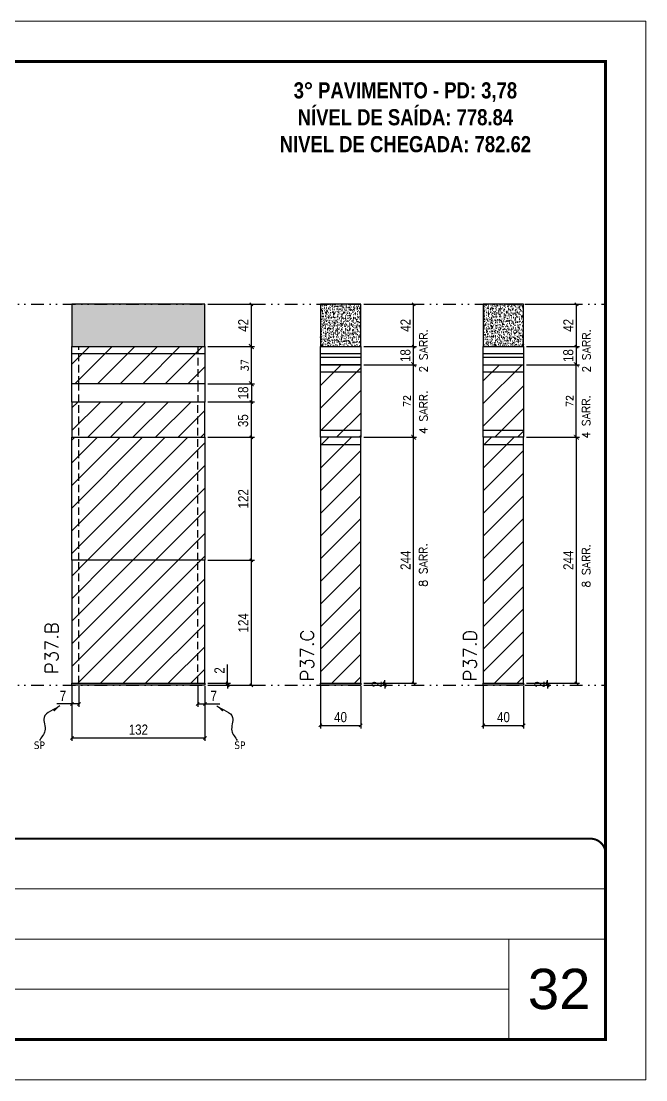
# Model space of a CAD drawing. Extents: x 2949 to 9203, y -16089 to 12527.
# Drawn here: x 8582 to 9203, y 3437 to 4487 of the extents above; entities that cross this region are included whole.
import ezdxf

# ---------------------------------------------------------------- set-up
doc = ezdxf.new("R2010")
doc.units = 0
for name, pattern in [('CONTINUO', [0]), ('DASHED', [0.75, 0.5, -0.25]), ('DIVIDE2', [0.625, 0.25, -0.125, 0, -0.125, 0, -0.125]), ('HIDDEN', [0.375, 0.25, -0.125])]:
    doc.linetypes.add(name, pattern=pattern)
for name, color, linetype, lineweight in [('CARIMBO', 255, 'Continuous', 9), ('Folhas', 255, 'Continuous', 9), ('Hachura', 251, 'Continuous', 9), ('SARRAFO DE PRESSAO', 251, 'DASHED', 9), ('Texto Seção', 7, 'Continuous', 15)]:
    doc.layers.add(name, color=color, linetype=linetype, lineweight=lineweight)
for name, color, linetype in [('COTA', 241, 'Continuous'), ('FUNDOS', 1, 'Continuous'), ('NOMENCLATURA', 7, 'Continuous'), ('Nível', 160, 'Continuous'), ('Painéis', 200, 'Continuous'), ('SARR_2.2x7', 40, 'Continuous'), ('Sarrafo de Pressão', 42, 'HIDDEN'), ('texto', 7, 'Continuous')]:
    doc.layers.add(name, color=color, linetype=linetype)
doc.styles.add('ARIAL', font='arial.ttf')
doc.styles.add('COTA TECNICA', font='techl___.ttf', dxfattribs={"height": 10})
doc.styles.add('COTA TECNICA-50', font='techl___.ttf', dxfattribs={"height": 10})
doc.styles.add('REGUA-120', font='ROMANS.shx', dxfattribs={"height": 15})
doc.styles.add('ROMANC', font='techb___.ttf', dxfattribs={"height": 2.5})
doc.styles.add('ROMANS', font='romans.shx')
doc.styles.get("Standard").update_dxf_attribs({"font": 'arial.ttf'})
doc.dimstyles.new('COTA PAINEL-50', dxfattribs={"dimtxt": 10, "dimasz": 3, "dimexe": 3, "dimexo": 3, "dimgap": 3, "dimtad": 1, "dimdec": 1, "dimzin": 12, "dimdsep": 46, "dimtxsty": 'COTA TECNICA-50', "dimblk1": 'OBLIQUE', "dimblk2": 'OBLIQUE', "dimsah": 1, "dimcen": 0.9, "dimclrd": 4, "dimclre": 4, "dimclrt": 240, "dimadec": 1, "dimazin": 3, "dimtfac": 1, "dimtdec": 1, "dimtmove": 0, "dimatfit": 3, "dimfxl": 1, "dimtolj": 1, "dimtzin": 12, "dimarcsym": 0})
doc.dimstyles.new('Cota Paínel', dxfattribs={"dimtxt": 7, "dimasz": 5, "dimexe": 3, "dimexo": 3, "dimgap": 3, "dimtad": 1, "dimdec": 1, "dimzin": 12, "dimdsep": 46, "dimtxsty": 'ROMANS', "dimblk": 'ARCHTICK', "dimcen": 0, "dimclrd": 4, "dimclre": 4, "dimclrt": 1, "dimadec": 1, "dimazin": 3, "dimtfac": 1, "dimtdec": 1, "dimtmove": 0, "dimatfit": 3, "dimldrblk": 'OBLIQUE', "dimfxl": 1, "dimtolj": 1, "dimtzin": 12, "dimarcsym": 0})
doc.dimstyles.new('PAINEL', dxfattribs={"dimtxt": 10, "dimasz": 3, "dimexe": 3, "dimexo": 3, "dimgap": 3, "dimtad": 1, "dimdec": 1, "dimzin": 12, "dimdsep": 46, "dimtxsty": 'COTA TECNICA', "dimblk1": 'OBLIQUE', "dimblk2": 'OBLIQUE', "dimsah": 1, "dimcen": 0.9, "dimclrd": 4, "dimclre": 4, "dimclrt": 240, "dimadec": 1, "dimazin": 3, "dimtfac": 1, "dimtdec": 1, "dimtmove": 0, "dimatfit": 3, "dimfxl": 1, "dimtolj": 1, "dimtzin": 12, "dimarcsym": 0})
doc.dimstyles.get("Standard").update_dxf_attribs({"dimtxt": 0.18, "dimasz": 0.18, "dimexe": 0.18, "dimexo": 0.0625, "dimgap": 0.09, "dimtad": 0, "dimtih": 1, "dimtoh": 1, "dimdec": 4, "dimzin": 0, "dimdsep": 46, "dimtxsty": 'Standard', "dimcen": 0.09, "dimadec": 0, "dimazin": 0, "dimtfac": 1, "dimtdec": 4, "dimtofl": 0, "dimtmove": 0, "dimatfit": 3, "dimfxl": 1, "dimtolj": 1, "dimtzin": 0, "dimarcsym": 0})
pattern_1 = [(45, (-122901.967, -28456.346), (-11.2253202, 11.2253202), [])]
pattern_2 = [(45, (4768.5, 4594.3), (-11.22532, 11.22532), [])]

# ---------------------------------------------------------------- blocks, each defined once
blk = doc.blocks.new('9999999999')
at = {"color": 30, "linetype": 'CONTINUO'}
for p, q in [((98564.6, 34379.6), (99584, 34379.6)), ((98564.6, 34329.8), (99488, 34329.8)), ((99584, 34329.8), (99488, 34329.8)), ((99488, 34329.8), (99488, 34230.2)), ((98564.6, 34280), (99488, 34280))]:
    blk.add_line(p, q, dxfattribs=at)
at = {"color": 30, "linetype": 'CONTINUO', "const_width": 2}
blk.add_lwpolyline([(99584, 34230.2), (99584, 34414.4, 0.414214), (99569, 34429.4), (98229, 34429.4, 0.414214), (98214, 34414.4), (98214, 34245.2, 0.414214), (98229, 34230.2), (99584, 34230.2)], format="xyb", dxfattribs=at)
at = {"layer": 'Folhas'}
blk.add_lwpolyline([(98139, 34190.2), (99624, 34190.2), (99624, 35240.2), (98139, 35240.2)], close=True, dxfattribs=at)
at = {"layer": 'Folhas', "color": 30, "const_width": 3}
blk.add_lwpolyline([(98214, 34230.2), (99584, 34230.2), (99584, 35200.2), (98214, 35200.2)], close=True, dxfattribs=at)
blk = doc.blocks.new('_Oblique')
at = {"color": 0, "linetype": 'ByBlock', "lineweight": -2}
blk.add_line((-0.5, -0.5), (0.5, 0.5), dxfattribs=at)
blk = doc.blocks.new('*D1054')
at = {"layer": 'COTA', "color": 4, "lineweight": -2, "transparency": 16777216}
for p, q in [((8922.5, 4074), (8975, 4074)), ((8972, 3830), (8972, 4074)), ((8922.5, 3830), (8975, 3830))]:
    blk.add_line(p, q, dxfattribs=at)
at = {"layer": 'Defpoints', "color": 0, "transparency": 16777216}
for p in [(8919.5, 4074), (8972, 4074), (8919.5, 3830)]:
    blk.add_point(p, dxfattribs=at)
at = {"layer": 'COTA', "color": 4, "lineweight": -2, "transparency": 16777216, "xscale": 3, "yscale": 3, "zscale": 3}
for p, rotation in [((8972, 4074), 90), ((8972, 3830), 270)]:
    blk.add_blockref('_Oblique', p, dxfattribs=dict(at, rotation=rotation))
at = {"layer": 'COTA', "color": 240, "transparency": 16777216, "insert": (8964, 3952), "char_height": 10, "attachment_point": 5, "rotation": 90, "style": 'COTA TECNICA'}
blk.add_mtext('\\A1;244', dxfattribs=at)
blk = doc.blocks.new('*D1055')
at = {"layer": 'COTA', "color": 4, "lineweight": -2, "transparency": 16777216}
for p, q in [((8922.5, 4206), (8975, 4206)), ((8972, 4164), (8972, 4206)), ((8922.5, 4164), (8975, 4164))]:
    blk.add_line(p, q, dxfattribs=at)
at = {"layer": 'Defpoints', "color": 0, "transparency": 16777216}
for p in [(8919.5, 4206), (8972, 4206), (8919.5, 4164)]:
    blk.add_point(p, dxfattribs=at)
at = {"layer": 'COTA', "color": 4, "lineweight": -2, "transparency": 16777216, "xscale": 3, "yscale": 3, "zscale": 3}
for p, rotation in [((8972, 4206), 90), ((8972, 4164), 270)]:
    blk.add_blockref('_Oblique', p, dxfattribs=dict(at, rotation=rotation))
at = {"layer": 'COTA', "color": 240, "transparency": 16777216, "insert": (8964, 4185), "char_height": 10, "attachment_point": 5, "rotation": 90, "style": 'COTA TECNICA'}
blk.add_mtext('\\A1;42', dxfattribs=at)
blk = doc.blocks.new('*D1056')
at = {"layer": 'COTA', "color": 4, "lineweight": -2, "transparency": 16777216}
for p, q in [((8879.5, 3827), (8879.5, 3785.3)), ((8919.5, 3827), (8919.5, 3785.3)), ((8879.5, 3788.3), (8919.5, 3788.3))]:
    blk.add_line(p, q, dxfattribs=at)
at = {"layer": 'Defpoints', "color": 0, "transparency": 16777216}
for p in [(8879.5, 3830), (8919.5, 3830), (8919.5, 3788.3)]:
    blk.add_point(p, dxfattribs=at)
at = {"layer": 'COTA', "color": 4, "lineweight": -2, "transparency": 16777216, "xscale": 3, "yscale": 3, "zscale": 3, "rotation": 180}
blk.add_blockref('_Oblique', (8879.5, 3788.3), dxfattribs=at)
at = {"layer": 'COTA', "color": 4, "lineweight": -2, "transparency": 16777216, "xscale": 3, "yscale": 3, "zscale": 3}
blk.add_blockref('_Oblique', (8919.5, 3788.3), dxfattribs=at)
at = {"layer": 'COTA', "color": 240, "transparency": 16777216, "insert": (8899.5, 3796.4), "char_height": 10, "attachment_point": 5, "style": 'COTA TECNICA'}
blk.add_mtext('\\A1;40', dxfattribs=at)
blk = doc.blocks.new('*D1057')
at = {"layer": 'COTA', "color": 4, "lineweight": -2, "transparency": 16777216}
for p, q in [((8943.4, 3830), (8943.4, 3833)), ((8922.5, 3830), (8946.4, 3830)), ((8922.5, 3828), (8946.4, 3828)), ((8943.4, 3828), (8943.4, 3830)), ((8943.4, 3828), (8943.4, 3825))]:
    blk.add_line(p, q, dxfattribs=at)
at = {"layer": 'Defpoints', "color": 0, "transparency": 16777216}
for p in [(8919.5, 3830), (8919.5, 3828), (8943.4, 3830)]:
    blk.add_point(p, dxfattribs=at)
at = {"layer": 'COTA', "color": 4, "lineweight": -2, "transparency": 16777216, "xscale": 3, "yscale": 3, "zscale": 3}
for p, rotation in [((8943.4, 3830), 270), ((8943.4, 3828), 90)]:
    blk.add_blockref('_Oblique', p, dxfattribs=dict(at, rotation=rotation))
at = {"layer": 'COTA', "color": 240, "transparency": 16777216, "insert": (8935.4, 3829), "char_height": 10, "attachment_point": 5, "rotation": 90, "style": 'COTA TECNICA-50'}
blk.add_mtext('\\A1;2', dxfattribs=at)
blk = doc.blocks.new('*D1036')
at = {"layer": 'COTA', "color": 4, "lineweight": -2, "transparency": 16777216}
for p, q in [((8632.8, 3827), (8632.8, 3772.8)), ((8764.8, 3827), (8764.8, 3772.8)), ((8632.8, 3775.8), (8764.8, 3775.8))]:
    blk.add_line(p, q, dxfattribs=at)
at = {"layer": 'Defpoints', "color": 0, "transparency": 16777216}
for p in [(8632.8, 3830), (8764.8, 3830), (8764.8, 3775.8)]:
    blk.add_point(p, dxfattribs=at)
at = {"layer": 'COTA', "color": 4, "lineweight": -2, "transparency": 16777216, "xscale": 3, "yscale": 3, "zscale": 3, "rotation": 180}
blk.add_blockref('_Oblique', (8632.8, 3775.8), dxfattribs=at)
at = {"layer": 'COTA', "color": 4, "lineweight": -2, "transparency": 16777216, "xscale": 3, "yscale": 3, "zscale": 3}
blk.add_blockref('_Oblique', (8764.8, 3775.8), dxfattribs=at)
at = {"layer": 'COTA', "color": 240, "transparency": 16777216, "insert": (8698.8, 3784), "char_height": 10, "attachment_point": 5, "style": 'COTA TECNICA'}
blk.add_mtext('\\A1;132', dxfattribs=at)
blk = doc.blocks.new('*D1037')
at = {"layer": 'COTA', "color": 4, "lineweight": -2, "transparency": 16777216}
for p, q in [((8767.8, 3952), (8814, 3952)), ((8811, 3828), (8811, 3952)), ((8767.8, 3828), (8814, 3828))]:
    blk.add_line(p, q, dxfattribs=at)
at = {"layer": 'Defpoints', "color": 0, "transparency": 16777216}
for p in [(8764.8, 3952), (8811, 3952), (8764.8, 3828)]:
    blk.add_point(p, dxfattribs=at)
at = {"layer": 'COTA', "color": 4, "lineweight": -2, "transparency": 16777216, "xscale": 3, "yscale": 3, "zscale": 3}
for p, rotation in [((8811, 3952), 90), ((8811, 3828), 270)]:
    blk.add_blockref('_Oblique', p, dxfattribs=dict(at, rotation=rotation))
at = {"layer": 'COTA', "color": 240, "transparency": 16777216, "insert": (8802.9, 3890), "char_height": 10, "attachment_point": 5, "rotation": 90, "style": 'COTA TECNICA-50'}
blk.add_mtext('\\A1;124', dxfattribs=at)
blk = doc.blocks.new('*D1038')
at = {"layer": 'COTA', "color": 4, "lineweight": -2, "transparency": 16777216}
for p, q in [((8787.3, 3830), (8787.3, 3848.8)), ((8767.8, 3830), (8790.3, 3830)), ((8767.8, 3828), (8790.3, 3828)), ((8787.3, 3828), (8787.3, 3830)), ((8787.3, 3828), (8787.3, 3825))]:
    blk.add_line(p, q, dxfattribs=at)
at = {"layer": 'Defpoints', "color": 0, "transparency": 16777216}
for p in [(8764.8, 3830), (8764.8, 3828), (8787.3, 3828)]:
    blk.add_point(p, dxfattribs=at)
at = {"layer": 'COTA', "color": 4, "lineweight": -2, "transparency": 16777216, "xscale": 3, "yscale": 3, "zscale": 3}
for p, rotation in [((8787.3, 3830), 270), ((8787.3, 3828), 90)]:
    blk.add_blockref('_Oblique', p, dxfattribs=dict(at, rotation=rotation))
at = {"layer": 'COTA', "color": 240, "transparency": 16777216, "insert": (8779.3, 3842.7), "char_height": 10, "attachment_point": 5, "rotation": 90, "style": 'COTA TECNICA-50'}
blk.add_mtext('\\A1;2', dxfattribs=at)
blk = doc.blocks.new('*D1039')
at = {"layer": 'COTA', "color": 4, "linetype": 'ByBlock', "lineweight": -2, "transparency": 16777216}
for p, q in [((8767.8, 4074), (8814, 4074)), ((8811, 3952), (8811, 4074)), ((8767.8, 3952), (8814, 3952))]:
    blk.add_line(p, q, dxfattribs=at)
at = {"layer": 'Defpoints', "color": 0, "linetype": 'ByBlock', "transparency": 16777216}
for p in [(8764.8, 4074), (8811, 4074), (8764.8, 3952)]:
    blk.add_point(p, dxfattribs=at)
at = {"layer": 'COTA', "color": 4, "linetype": 'ByBlock', "lineweight": -2, "transparency": 16777216, "xscale": 3, "yscale": 3, "zscale": 3}
for p, rotation in [((8811, 4074), 90), ((8811, 3952), 270)]:
    blk.add_blockref('_Oblique', p, dxfattribs=dict(at, rotation=rotation))
at = {"layer": 'COTA', "color": 240, "linetype": 'ByBlock', "transparency": 16777216, "insert": (8802.9, 4013), "char_height": 10, "attachment_point": 5, "rotation": 90, "style": 'COTA TECNICA'}
blk.add_mtext('\\A1;122', dxfattribs=at)
blk = doc.blocks.new('*D1040')
at = {"layer": 'COTA', "color": 4, "lineweight": -2, "transparency": 16777216}
for p, q in [((8632.8, 3825), (8632.8, 3806.5)), ((8639.8, 3827), (8639.8, 3806.5)), ((8632.8, 3809.5), (8618, 3809.5)), ((8639.8, 3809.5), (8632.8, 3809.5))]:
    blk.add_line(p, q, dxfattribs=at)
at = {"layer": 'Defpoints', "color": 0, "transparency": 16777216}
for p in [(8632.8, 3828), (8639.8, 3830), (8632.8, 3809.5)]:
    blk.add_point(p, dxfattribs=at)
at = {"layer": 'COTA', "color": 4, "lineweight": -2, "transparency": 16777216, "xscale": 3, "yscale": 3, "zscale": 3, "rotation": 180}
blk.add_blockref('_Oblique', (8632.8, 3809.5), dxfattribs=at)
at = {"layer": 'COTA', "color": 4, "lineweight": -2, "transparency": 16777216, "xscale": 3, "yscale": 3, "zscale": 3}
blk.add_blockref('_Oblique', (8639.8, 3809.5), dxfattribs=at)
at = {"layer": 'COTA', "color": 240, "transparency": 16777216, "insert": (8623.9, 3817.6), "char_height": 10, "attachment_point": 5, "style": 'COTA TECNICA-50'}
blk.add_mtext('\\A1;7', dxfattribs=at)
blk = doc.blocks.new('*D1041')
at = {"layer": 'COTA', "color": 4, "lineweight": -2, "transparency": 16777216}
for p, q in [((8757.8, 3827), (8757.8, 3806.5)), ((8764.8, 3825), (8764.8, 3806.5)), ((8757.8, 3809.5), (8764.8, 3809.5)), ((8764.8, 3809.5), (8779.5, 3809.5))]:
    blk.add_line(p, q, dxfattribs=at)
at = {"layer": 'Defpoints', "color": 0, "transparency": 16777216}
for p in [(8757.8, 3830), (8764.8, 3828), (8764.8, 3809.5)]:
    blk.add_point(p, dxfattribs=at)
at = {"layer": 'COTA', "color": 4, "lineweight": -2, "transparency": 16777216, "xscale": 3, "yscale": 3, "zscale": 3, "rotation": 180}
blk.add_blockref('_Oblique', (8757.8, 3809.5), dxfattribs=at)
at = {"layer": 'COTA', "color": 4, "lineweight": -2, "transparency": 16777216, "xscale": 3, "yscale": 3, "zscale": 3}
blk.add_blockref('_Oblique', (8764.8, 3809.5), dxfattribs=at)
at = {"layer": 'COTA', "color": 240, "transparency": 16777216, "insert": (8773.6, 3817.6), "char_height": 10, "attachment_point": 5, "style": 'COTA TECNICA-50'}
blk.add_mtext('\\A1;7', dxfattribs=at)
blk = doc.blocks.new('*D1066')
at = {"layer": 'Defpoints', "color": 0, "linetype": 'ByBlock', "transparency": 16777216}
for p in [(8764.8, 4109), (8811, 4109), (8764.8, 4074)]:
    blk.add_point(p, dxfattribs=at)
at = {"layer": 'FUNDOS', "color": 4, "linetype": 'ByBlock', "lineweight": -2, "transparency": 16777216}
for p, q in [((8767.8, 4109), (8814, 4109)), ((8811, 4074), (8811, 4109)), ((8767.8, 4074), (8814, 4074))]:
    blk.add_line(p, q, dxfattribs=at)
at = {"layer": 'FUNDOS', "color": 4, "linetype": 'ByBlock', "lineweight": -2, "transparency": 16777216, "xscale": 3, "yscale": 3, "zscale": 3}
for p, rotation in [((8811, 4109), 90), ((8811, 4074), 270)]:
    blk.add_blockref('_Oblique', p, dxfattribs=dict(at, rotation=rotation))
at = {"layer": 'FUNDOS', "color": 240, "linetype": 'ByBlock', "transparency": 16777216, "insert": (8802.8, 4090.5), "char_height": 10, "attachment_point": 5, "rotation": 90, "style": 'COTA TECNICA'}
blk.add_mtext('\\A1;35', dxfattribs=at)
blk = doc.blocks.new('*D1043')
at = {"layer": 'COTA', "color": 4, "lineweight": -2, "transparency": 16777216}
for p, q in [((9084.2, 4074), (9136.7, 4074)), ((9133.7, 3830), (9133.7, 4074)), ((9084.2, 3830), (9136.7, 3830))]:
    blk.add_line(p, q, dxfattribs=at)
at = {"layer": 'Defpoints', "color": 0, "transparency": 16777216}
for p in [(9081.2, 4074), (9133.7, 4074), (9081.2, 3830)]:
    blk.add_point(p, dxfattribs=at)
at = {"layer": 'COTA', "color": 4, "lineweight": -2, "transparency": 16777216, "xscale": 3, "yscale": 3, "zscale": 3}
for p, rotation in [((9133.7, 4074), 90), ((9133.7, 3830), 270)]:
    blk.add_blockref('_Oblique', p, dxfattribs=dict(at, rotation=rotation))
at = {"layer": 'COTA', "color": 240, "transparency": 16777216, "insert": (9125.6, 3952), "char_height": 10, "attachment_point": 5, "rotation": 90, "style": 'COTA TECNICA'}
blk.add_mtext('\\A1;244', dxfattribs=at)
blk = doc.blocks.new('*D1044')
at = {"layer": 'COTA', "color": 4, "lineweight": -2, "transparency": 16777216}
for p, q in [((9084.2, 4206), (9136.7, 4206)), ((9133.7, 4164), (9133.7, 4206)), ((9084.2, 4164), (9136.7, 4164))]:
    blk.add_line(p, q, dxfattribs=at)
at = {"layer": 'Defpoints', "color": 0, "transparency": 16777216}
for p in [(9081.2, 4206), (9133.7, 4206), (9081.2, 4164)]:
    blk.add_point(p, dxfattribs=at)
at = {"layer": 'COTA', "color": 4, "lineweight": -2, "transparency": 16777216, "xscale": 3, "yscale": 3, "zscale": 3}
for p, rotation in [((9133.7, 4206), 90), ((9133.7, 4164), 270)]:
    blk.add_blockref('_Oblique', p, dxfattribs=dict(at, rotation=rotation))
at = {"layer": 'COTA', "color": 240, "transparency": 16777216, "insert": (9125.6, 4185), "char_height": 10, "attachment_point": 5, "rotation": 90, "style": 'COTA TECNICA'}
blk.add_mtext('\\A1;42', dxfattribs=at)
blk = doc.blocks.new('*D1045')
at = {"layer": 'COTA', "color": 4, "lineweight": -2, "transparency": 16777216}
for p, q in [((9041.2, 3827), (9041.2, 3785.3)), ((9081.2, 3827), (9081.2, 3785.3)), ((9041.2, 3788.3), (9081.2, 3788.3))]:
    blk.add_line(p, q, dxfattribs=at)
at = {"layer": 'Defpoints', "color": 0, "transparency": 16777216}
for p in [(9041.2, 3830), (9081.2, 3830), (9081.2, 3788.3)]:
    blk.add_point(p, dxfattribs=at)
at = {"layer": 'COTA', "color": 4, "lineweight": -2, "transparency": 16777216, "xscale": 3, "yscale": 3, "zscale": 3, "rotation": 180}
blk.add_blockref('_Oblique', (9041.2, 3788.3), dxfattribs=at)
at = {"layer": 'COTA', "color": 4, "lineweight": -2, "transparency": 16777216, "xscale": 3, "yscale": 3, "zscale": 3}
blk.add_blockref('_Oblique', (9081.2, 3788.3), dxfattribs=at)
at = {"layer": 'COTA', "color": 240, "transparency": 16777216, "insert": (9061.2, 3796.4), "char_height": 10, "attachment_point": 5, "style": 'COTA TECNICA'}
blk.add_mtext('\\A1;40', dxfattribs=at)
blk = doc.blocks.new('*D1046')
at = {"layer": 'COTA', "color": 4, "lineweight": -2, "transparency": 16777216}
for p, q in [((9105, 3830), (9105, 3833)), ((9084.2, 3830), (9108, 3830)), ((9084.2, 3828), (9108, 3828)), ((9105, 3828), (9105, 3830)), ((9105, 3828), (9105, 3825))]:
    blk.add_line(p, q, dxfattribs=at)
at = {"layer": 'Defpoints', "color": 0, "transparency": 16777216}
for p in [(9081.2, 3830), (9081.2, 3828), (9105, 3830)]:
    blk.add_point(p, dxfattribs=at)
at = {"layer": 'COTA', "color": 4, "lineweight": -2, "transparency": 16777216, "xscale": 3, "yscale": 3, "zscale": 3}
for p, rotation in [((9105, 3830), 270), ((9105, 3828), 90)]:
    blk.add_blockref('_Oblique', p, dxfattribs=dict(at, rotation=rotation))
at = {"layer": 'COTA', "color": 240, "transparency": 16777216, "insert": (9097, 3829), "char_height": 10, "attachment_point": 5, "rotation": 90, "style": 'COTA TECNICA-50'}
blk.add_mtext('\\A1;2', dxfattribs=at)
blk = doc.blocks.new('_ArchTick')
at = {"color": 0, "linetype": 'ByBlock', "const_width": 0.15}
blk.add_lwpolyline([(-0.5, -0.5), (0.5, 0.5)], dxfattribs=at)
blk = doc.blocks.new('*D1067')
at = {"layer": 'COTA', "color": 4, "lineweight": -2, "transparency": 16777216}
for p, q in [((9084.2, 4146), (9136.5, 4146)), ((9133.5, 4074), (9133.5, 4146)), ((9084.2, 4074), (9136.5, 4074))]:
    blk.add_line(p, q, dxfattribs=at)
at = {"layer": 'Defpoints', "color": 0, "transparency": 16777216}
for p in [(9081.2, 4146), (9133.5, 4146), (9081.2, 4074)]:
    blk.add_point(p, dxfattribs=at)
at = {"layer": 'COTA', "color": 4, "lineweight": -2, "transparency": 16777216, "xscale": 5, "yscale": 5, "zscale": 5}
for p, rotation in [((9133.5, 4146), 90), ((9133.5, 4074), 270)]:
    blk.add_blockref('_ArchTick', p, dxfattribs=dict(at, rotation=rotation))
at = {"layer": 'COTA', "color": 1, "transparency": 16777216, "insert": (9127, 4110), "char_height": 7, "attachment_point": 5, "rotation": 90, "style": 'ROMANS'}
blk.add_mtext('\\A1;72', dxfattribs=at)
blk = doc.blocks.new('*D1068')
at = {"layer": 'COTA', "color": 4, "lineweight": -2, "transparency": 16777216}
for p, q in [((8922.5, 4146), (8975, 4146)), ((8972, 4074), (8972, 4146)), ((8922.5, 4074), (8975, 4074))]:
    blk.add_line(p, q, dxfattribs=at)
at = {"layer": 'Defpoints', "color": 0, "transparency": 16777216}
for p in [(8919.5, 4146), (8972, 4146), (8919.5, 4074)]:
    blk.add_point(p, dxfattribs=at)
at = {"layer": 'COTA', "color": 4, "lineweight": -2, "transparency": 16777216, "xscale": 5, "yscale": 5, "zscale": 5}
for p, rotation in [((8972, 4146), 90), ((8972, 4074), 270)]:
    blk.add_blockref('_ArchTick', p, dxfattribs=dict(at, rotation=rotation))
at = {"layer": 'COTA', "color": 1, "transparency": 16777216, "insert": (8965.5, 4110), "char_height": 7, "attachment_point": 5, "rotation": 90, "style": 'ROMANS'}
blk.add_mtext('\\A1;72', dxfattribs=at)
blk = doc.blocks.new('*D2657')
at = {"layer": 'COTA', "color": 4, "lineweight": -2, "transparency": 16777216}
for p, q in [((8767.8, 4206), (8814, 4206)), ((8811, 4164), (8811, 4206)), ((8767.8, 4164), (8814, 4164))]:
    blk.add_line(p, q, dxfattribs=at)
at = {"layer": 'Defpoints', "color": 0, "transparency": 16777216}
for p in [(8764.8, 4206), (8811, 4206), (8764.8, 4164)]:
    blk.add_point(p, dxfattribs=at)
at = {"layer": 'COTA', "color": 4, "lineweight": -2, "transparency": 16777216, "xscale": 3, "yscale": 3, "zscale": 3}
for p, rotation in [((8811, 4206), 90), ((8811, 4164), 270)]:
    blk.add_blockref('_Oblique', p, dxfattribs=dict(at, rotation=rotation))
at = {"layer": 'COTA', "color": 240, "transparency": 16777216, "insert": (8802.9, 4185), "char_height": 10, "attachment_point": 5, "rotation": 90, "style": 'COTA TECNICA'}
blk.add_mtext('\\A1;42', dxfattribs=at)
blk = doc.blocks.new('*D2658')
at = {"layer": 'COTA', "color": 4, "lineweight": -2, "transparency": 16777216}
for p, q in [((8767.8, 4164), (8814, 4164)), ((8811, 4127), (8811, 4164)), ((8767.8, 4127), (8814, 4127))]:
    blk.add_line(p, q, dxfattribs=at)
at = {"layer": 'Defpoints', "color": 0, "transparency": 16777216}
for p in [(8764.8, 4164), (8811, 4164), (8764.8, 4127)]:
    blk.add_point(p, dxfattribs=at)
at = {"layer": 'COTA', "color": 4, "lineweight": -2, "transparency": 16777216, "xscale": 5, "yscale": 5, "zscale": 5}
for p, rotation in [((8811, 4164), 90), ((8811, 4127), 270)]:
    blk.add_blockref('_ArchTick', p, dxfattribs=dict(at, rotation=rotation))
at = {"layer": 'COTA', "color": 1, "transparency": 16777216, "insert": (8804.5, 4145.5), "char_height": 7, "attachment_point": 5, "rotation": 90, "style": 'ROMANS'}
blk.add_mtext('\\A1;37', dxfattribs=at)
blk = doc.blocks.new('*D2659')
at = {"layer": 'COTA', "color": 4, "lineweight": -2, "transparency": 16777216}
for p, q in [((8767.8, 4127), (8814, 4127)), ((8811, 4127), (8811, 4109)), ((8767.8, 4109), (8814, 4109))]:
    blk.add_line(p, q, dxfattribs=at)
at = {"layer": 'Defpoints', "color": 0, "transparency": 16777216}
for p in [(8764.8, 4127), (8764.8, 4109), (8811, 4109)]:
    blk.add_point(p, dxfattribs=at)
at = {"layer": 'COTA', "color": 4, "lineweight": -2, "transparency": 16777216, "xscale": 3, "yscale": 3, "zscale": 3}
for p, rotation in [((8811, 4127), 90), ((8811, 4109), 270)]:
    blk.add_blockref('_Oblique', p, dxfattribs=dict(at, rotation=rotation))
at = {"layer": 'COTA', "color": 240, "transparency": 16777216, "insert": (8802.9, 4118), "char_height": 10, "attachment_point": 5, "rotation": 90, "style": 'COTA TECNICA-50'}
blk.add_mtext('\\A1;18', dxfattribs=at)
blk = doc.blocks.new('*D2660')
at = {"layer": 'COTA', "color": 4, "lineweight": -2, "transparency": 16777216}
for p, q in [((8922.5, 4164), (8975, 4164)), ((8972, 4146), (8972, 4164)), ((8922.5, 4146), (8975, 4146))]:
    blk.add_line(p, q, dxfattribs=at)
at = {"layer": 'Defpoints', "color": 0, "transparency": 16777216}
for p in [(8919.5, 4164), (8972, 4164), (8919.5, 4146)]:
    blk.add_point(p, dxfattribs=at)
at = {"layer": 'COTA', "color": 4, "lineweight": -2, "transparency": 16777216, "xscale": 3, "yscale": 3, "zscale": 3}
for p, rotation in [((8972, 4164), 90), ((8972, 4146), 270)]:
    blk.add_blockref('_Oblique', p, dxfattribs=dict(at, rotation=rotation))
at = {"layer": 'COTA', "color": 240, "transparency": 16777216, "insert": (8963.9, 4155), "char_height": 10, "attachment_point": 5, "rotation": 90, "style": 'COTA TECNICA-50'}
blk.add_mtext('\\A1;18', dxfattribs=at)
blk = doc.blocks.new('*D2661')
at = {"layer": 'COTA', "color": 4, "lineweight": -2, "transparency": 16777216}
for p, q in [((9084.2, 4164), (9136.7, 4164)), ((9133.7, 4146), (9133.7, 4164)), ((9084.2, 4146), (9136.7, 4146))]:
    blk.add_line(p, q, dxfattribs=at)
at = {"layer": 'Defpoints', "color": 0, "transparency": 16777216}
for p in [(9081.2, 4164), (9133.7, 4164), (9081.2, 4146)]:
    blk.add_point(p, dxfattribs=at)
at = {"layer": 'COTA', "color": 4, "lineweight": -2, "transparency": 16777216, "xscale": 3, "yscale": 3, "zscale": 3}
for p, rotation in [((9133.7, 4164), 90), ((9133.7, 4146), 270)]:
    blk.add_blockref('_Oblique', p, dxfattribs=dict(at, rotation=rotation))
at = {"layer": 'COTA', "color": 240, "transparency": 16777216, "insert": (9125.6, 4155), "char_height": 10, "attachment_point": 5, "rotation": 90, "style": 'COTA TECNICA-50'}
blk.add_mtext('\\A1;18', dxfattribs=at)

msp = doc.modelspace()

# ---------------------------------------------------------------- hatches: boundary and pattern name
at = {"layer": 'COTA', "linetype": 'ByBlock'}
h = msp.add_hatch(dxfattribs=at)
h.set_pattern_fill('AR-CONC', color=256, scale=0.03)
h.set_pattern_definition([(50, (-122470.3187, -22663.2705), (5.46554007, -0.47817257), [0.5715, -6.2865]), (355, (-122470.3187, -22663.2705), (-1.05730264, 5.73170536), [0.4572, -5.02921753]), (100.4514447, (-122469.863, -22663.3104), (4.40823741, 5.25353256), [0.48570026, -5.34270734]), (46.1842, (-122470.319, -22661.7465), (8.13237123, -1.26126984), [0.85725, -9.42975]), (96.6355576, (-122469.641, -22661.852), (7.122124, 7.42278374), [0.7285507, -8.01406824]), (351.184151, (-122470.319, -22661.7465), (7.122124, 7.42278374), [0.685799, -7.54379196]), (21, (-122469.5567, -22662.1275), (4.54843174, -3.06795595), [0.5715, -6.2865]), (326, (-122469.5567, -22662.1275), (1.85406085, 5.52563898), [0.4572, -5.0292]), (71.451445, (-122469.1777, -22662.383), (6.40249258, 2.45768307), [0.48570026, -5.34269813]), (37.5, (-122470.3187, -22663.2705), (0.092658098, 2.536651166), [0, -4.96824, 0, -5.1054, 0, -5.04825]), (7.5, (-122470.3187, -22663.2705), (2.004589875, 3.005417245), [0, -2.91084, 0, -4.85394, 0, -1.92405]), (327.5, (-122472.018, -22663.2705), (4.067717855, -0.17186232), [0, -1.905, 0, -5.9436, 0, -7.8867]), (317.5, (-122472.78, -22663.2705), (4.44387544, 0.76279473), [0, -2.4765, 0, -3.94716, 0, -5.6007])])
h.paths.add_polyline_path([(8632.77, 4163.99), (8764.77, 4163.99), (8764.77, 4205.99), (8632.77, 4205.99)])
h = msp.add_hatch(dxfattribs=at)
h.set_pattern_fill('AR-CONC', color=256, scale=0.03)
h.set_pattern_definition([(50, (-122734.484, -22649.2705), (5.46554007, -0.47817257), [0.5715, -6.2865]), (355, (-122734.484, -22649.2705), (-1.05730264, 5.73170536), [0.4572, -5.02921753]), (100.4514447, (-122734.0284, -22649.3104), (4.40823741, 5.25353256), [0.48570026, -5.34270734]), (46.1842, (-122734.484, -22647.7465), (8.13237123, -1.26126984), [0.85725, -9.42975]), (96.6355576, (-122733.806, -22647.852), (7.122124, 7.42278374), [0.7285507, -8.01406824]), (351.184151, (-122734.484, -22647.7465), (7.122124, 7.42278374), [0.685799, -7.54379196]), (21, (-122733.722, -22648.1275), (4.54843174, -3.06795595), [0.5715, -6.2865]), (326, (-122733.722, -22648.1275), (1.85406085, 5.52563898), [0.4572, -5.0292]), (71.451445, (-122733.343, -22648.383), (6.40249258, 2.45768307), [0.48570026, -5.34269813]), (37.5, (-122734.4838, -22649.2705), (0.092658098, 2.536651166), [0, -4.96824, 0, -5.1054, 0, -5.04825]), (7.5, (-122734.4838, -22649.2705), (2.004589875, 3.005417245), [0, -2.91084, 0, -4.85394, 0, -1.92405]), (327.5, (-122736.1831, -22649.2705), (4.067717855, -0.17186232), [0, -1.905, 0, -5.9436, 0, -7.8867]), (317.5, (-122736.945, -22649.2705), (4.44387544, 0.76279473), [0, -2.4765, 0, -3.94716, 0, -5.6007])])
h.paths.add_polyline_path([(8879.55, 4163.97), (8919.55, 4163.97), (8919.55, 4205.99), (8879.55, 4205.99)])
h = msp.add_hatch(dxfattribs=at)
h.set_pattern_fill('AR-CONC', color=256, scale=0.03)
h.set_pattern_definition([(50, (-122572.828, -22629.2705), (5.46554007, -0.47817257), [0.5715, -6.2865]), (355, (-122572.828, -22629.2705), (-1.05730264, 5.73170536), [0.4572, -5.02921753]), (100.4514447, (-122572.3723, -22629.3104), (4.40823741, 5.25353256), [0.48570026, -5.34270734]), (46.1842, (-122572.828, -22627.7465), (8.13237123, -1.26126984), [0.85725, -9.42975]), (96.6355576, (-122572.15, -22627.852), (7.122124, 7.42278374), [0.7285507, -8.01406824]), (351.184151, (-122572.828, -22627.7465), (7.122124, 7.42278374), [0.685799, -7.54379196]), (21, (-122572.066, -22628.1275), (4.54843174, -3.06795595), [0.5715, -6.2865]), (326, (-122572.066, -22628.1275), (1.85406085, 5.52563898), [0.4572, -5.0292]), (71.451445, (-122571.687, -22628.383), (6.40249258, 2.45768307), [0.48570026, -5.34269813]), (37.5, (-122572.8278, -22629.2705), (0.092658098, 2.536651166), [0, -4.96824, 0, -5.1054, 0, -5.04825]), (7.5, (-122572.8278, -22629.2705), (2.004589875, 3.005417245), [0, -2.91084, 0, -4.85394, 0, -1.92405]), (327.5, (-122574.527, -22629.2705), (4.067717855, -0.17186232), [0, -1.905, 0, -5.9436, 0, -7.8867]), (317.5, (-122575.289, -22629.2705), (4.44387544, 0.76279473), [0, -2.4765, 0, -3.94716, 0, -5.6007])])
h.paths.add_polyline_path([(9041.2, 4163.97), (9081.2, 4163.97), (9081.2, 4205.99), (9041.2, 4205.99)])
at = {"layer": 'Hachura', "linetype": 'ByBlock'}
h = msp.add_hatch(dxfattribs=at)
h.set_pattern_fill('ANSI31', color=256, scale=5)
h.set_pattern_definition([(45, (5084.372, 4594.3), (-11.22532, 11.22532), [])])
h.paths.add_polyline_path([(8764.77, 4126.99), (8764.77, 4163.99), (8632.77, 4163.99), (8632.77, 4126.99)])
h = msp.add_hatch(dxfattribs=at)
h.set_pattern_fill('ANSI31', color=256, scale=5)
h.set_pattern_definition(pattern_2)
h.paths.add_polyline_path([(8919.55, 4145.97), (8879.55, 4145.97), (8879.55, 4073.97), (8919.55, 4073.97)])
h = msp.add_hatch(dxfattribs=at)
h.set_pattern_fill('ANSI31', color=256, scale=5)
h.set_pattern_definition(pattern_2)
h.paths.add_polyline_path([(9081.2, 4145.97), (9041.2, 4145.97), (9041.2, 4073.97), (9081.2, 4073.97)])
h = msp.add_hatch(dxfattribs=at)
h.set_pattern_fill('ANSI31', color=256, scale=5)
h.set_pattern_definition(pattern_2)
h.paths.add_polyline_path([(8632.77, 4108.99), (8632.77, 4073.99), (8764.77, 4073.99), (8764.77, 4108.99)])
h = msp.add_hatch(dxfattribs=at)
h.set_pattern_fill('ANSI31', color=256, scale=5)
h.set_pattern_definition(pattern_1)
h.paths.add_polyline_path([(8632.77, 4073.99), (8632.77, 3951.99), (8764.77, 3951.99), (8764.77, 4073.99)])
h = msp.add_hatch(dxfattribs=at)
h.set_pattern_fill('ANSI31', color=256, scale=5)
h.set_pattern_definition([(45, (-122941.735, -28456.346), (-11.2253202, 11.2253202), [])])
h.paths.add_polyline_path([(8919.55, 4073.97), (8879.55, 4073.97), (8879.55, 3829.99), (8919.55, 3829.99)])
h = msp.add_hatch(dxfattribs=at)
h.set_pattern_fill('ANSI31', color=256, scale=5)
h.set_pattern_definition([(45, (-122780.079, -28456.346), (-11.2253202, 11.2253202), [])])
h.paths.add_polyline_path([(9081.2, 4073.97), (9041.2, 4073.97), (9041.2, 3829.99), (9081.2, 3829.99)])
h = msp.add_hatch(dxfattribs=at)
h.set_pattern_fill('ANSI31', color=256, scale=5)
h.set_pattern_definition(pattern_1)
h.paths.add_polyline_path([(8764.77, 3951.99), (8632.77, 3951.99), (8632.77, 3829.99), (8764.77, 3829.99)])

# ---------------------------------------------------------------- linework, layer by layer
at = {"layer": 'COTA', "linetype": 'ByBlock'}
for points in [[(8632.77, 4163.99), (8764.77, 4163.99), (8764.77, 4205.99), (8632.77, 4205.99)], [(8879.55, 4163.97), (8919.55, 4163.97), (8919.55, 4205.99), (8879.55, 4205.99)], [(9041.2, 4163.97), (9081.2, 4163.97), (9081.2, 4205.99), (9041.2, 4205.99)]]:
    msp.add_lwpolyline(points, close=True, dxfattribs=at)
at = {"layer": 'Nível', "color": 4, "linetype": 'DIVIDE2', "ltscale": 50}
for p, q in [((8152.19, 4205.99), (9162.53, 4205.99)), ((8152.19, 3827.99), (9162.53, 3827.99))]:
    msp.add_line(p, q, dxfattribs=at)
at = {"layer": 'Painéis'}
for p, q in [((8632.77, 4163.99), (8764.77, 4163.99)), ((8632.77, 4108.99), (8632.77, 4163.99)), ((8764.77, 4163.99), (8764.77, 4108.99)), ((8879.55, 4163.97), (8919.55, 4163.97)), ((8879.55, 4145.97), (8879.55, 4163.97)), ((8919.55, 4163.97), (8919.55, 4145.97)), ((9041.2, 4163.97), (9081.2, 4163.97)), ((9041.2, 4145.97), (9041.2, 4163.97)), ((9081.2, 4163.97), (9081.2, 4145.97)), ((8919.55, 4145.97), (8879.55, 4145.97)), ((8764.77, 4126.99), (8632.77, 4126.99)), ((8879.55, 3829.99), (8919.55, 3829.99)), ((8879.55, 3827.99), (8879.55, 3829.99)), ((8919.55, 3827.99), (8879.55, 3827.99)), ((8919.55, 3829.99), (8919.55, 3827.99)), ((9041.2, 3829.99), (9081.2, 3829.99)), ((9041.2, 3827.99), (9041.2, 3829.99)), ((9081.2, 3827.99), (9041.2, 3827.99)), ((9081.2, 3829.99), (9081.2, 3827.99))]:
    msp.add_line(p, q, dxfattribs=at)
for points in [[(8879.55, 4145.97), (8919.55, 4145.97), (8919.55, 4073.97), (8879.55, 4073.97)], [(9041.2, 4145.97), (9081.2, 4145.97), (9081.2, 4073.97), (9041.2, 4073.97)], [(8632.77, 4073.99), (8764.77, 4073.99), (8764.77, 4108.99), (8632.77, 4108.99)], [(8764.77, 3951.99), (8632.77, 3951.99), (8632.77, 4073.99), (8764.77, 4073.99)], [(8879.55, 3829.99), (8919.55, 3829.99), (8919.55, 4073.97), (8879.55, 4073.97)], [(9041.2, 3829.99), (9081.2, 3829.99), (9081.2, 4073.97), (9041.2, 4073.97)], [(8632.77, 3829.99), (8764.77, 3829.99), (8764.77, 3951.99), (8632.77, 3951.99)], [(8632.77, 3829.99), (8764.77, 3829.99), (8764.77, 3827.99), (8632.77, 3827.99)]]:
    msp.add_lwpolyline(points, close=True, dxfattribs=at)
at = {"layer": 'SARR_2.2x7'}
for p, q in [((8632.77, 4156.99), (8764.77, 4156.99)), ((8879.55, 4156.97), (8919.55, 4156.97)), ((8919.55, 4152.97), (8879.55, 4152.97)), ((9041.2, 4156.97), (9081.2, 4156.97)), ((9081.2, 4152.97), (9041.2, 4152.97)), ((8879.55, 4138.97), (8919.55, 4138.97)), ((9041.2, 4138.97), (9081.2, 4138.97)), ((8879.55, 4080.97), (8919.55, 4080.97)), ((9041.2, 4080.97), (9081.2, 4080.97)), ((8879.55, 4066.97), (8919.55, 4066.97)), ((9041.2, 4066.97), (9081.2, 4066.97))]:
    msp.add_line(p, q, dxfattribs=at)
at = {"layer": 'Sarrafo de Pressão', "ltscale": 30}
for p, q in [((8639.77, 4126.99), (8639.77, 4163.99)), ((8757.77, 4163.99), (8757.77, 4126.99)), ((8639.77, 4108.99), (8639.77, 4126.99)), ((8757.77, 4126.99), (8757.77, 4108.99)), ((8639.77, 3951.99), (8639.77, 4108.99)), ((8757.77, 3951.99), (8757.77, 4108.99)), ((8639.77, 3829.99), (8639.77, 3951.99)), ((8757.77, 3829.99), (8757.77, 3951.99))]:
    msp.add_line(p, q, dxfattribs=at)

# ---------------------------------------------------------------- block references
at = {"layer": 'SARRAFO DE PRESSAO', "color": 6, "linetype": 'ByBlock'}
msp.add_blockref('9999999999', (-90421.44, -30753.5), dxfattribs=at)

# ---------------------------------------------------------------- texts
at = {"layer": 'CARIMBO', "style": 'ARIAL'}
msp.add_text('32', height=40, dxfattribs=at).set_placement((9085.39, 3506.85))
at = {"layer": 'NOMENCLATURA', "color": 2, "insert": (8963.86, 4452.77), "char_height": 16, "attachment_point": 2, "style": 'ROMANC'}
msp.add_mtext_dynamic_manual_height_columns('\\P3° PAVIMENTO - PD: 3,78\\PNÍVEL DE SAÍDA: 778.84\\PNIVEL DE CHEGADA: 782.62', width=300.2766, gutter_width=1, heights=[0], dxfattribs=at)
at = {"layer": 'texto', "color": 0, "char_height": 7.5, "attachment_point": 5}
for insert in [(8600.52, 3768.5), (8799.54, 3768.5)]:
    msp.add_mtext('{\\fTahoma|b0|i0|c0|p34;\\C4;SP}', dxfattribs=dict(at, insert=insert))
at = {"layer": 'Texto Seção', "linetype": 'Continuous', "style": 'ROMANS'}
for s, p in [('2 SARR.', (8985.87, 4138.07)), ('2 SARR.', (9147.52, 4138.07)), ('4 SARR.', (8985.87, 4077.19)), ('4 SARR.', (9147.37, 4072.62)), ('8 SARR.', (8985.66, 3925.73)), ('8 SARR.', (9147.37, 3924.91))]:
    msp.add_text(s, height=8, rotation=90, dxfattribs=at).set_placement(p)
at = {"layer": 'Texto Seção', "char_height": 13, "width": 285.3299, "attachment_point": 7, "rotation": 90, "style": 'REGUA-120'}
for s, insert in [('P37.B', (8619.29, 3839.24)), ('P37.C', (8872.89, 3831.92)), ('P37.D', (9034.55, 3831.92))]:
    msp.add_mtext(s, dxfattribs=dict(at, insert=insert))

# ---------------------------------------------------------------- dimensions: what is measured, and where the dimension line sits
at = {"layer": 'COTA'}
for base, p1, p2, picture, middle in [((8811, 4205.99), (8764.77, 4163.99), (8764.77, 4205.99), '*D2657', (8802.93, 4184.99)), ((8972.03, 4205.99), (8919.55, 4163.97), (8919.55, 4205.99), '*D1055', (8963.96, 4184.98)), ((9133.69, 4205.99), (9081.2, 4163.97), (9081.2, 4205.99), '*D1044', (9125.62, 4184.98)), ((8972.03, 4073.97), (8919.55, 3829.99), (8919.55, 4073.97), '*D1054', (8963.96, 3951.98)), ((9133.69, 4073.97), (9081.2, 3829.99), (9081.2, 4073.97), '*D1043', (9125.62, 3951.98))]:
    dim = msp.add_linear_dim(base=base, p1=p1, p2=p2, angle=90, dimstyle='PAINEL', override={"dimarcsym": 2}, dxfattribs=at)
    dim.commit()
    dim.dimension.update_dxf_attribs({"geometry": picture, "text_midpoint": middle})
for base, p1, p2, angle, dimstyle, picture, middle in [((8811, 4163.99), (8764.77, 4126.99), (8764.77, 4163.99), 90, 'Cota Paínel', '*D2658', (8804.5, 4145.49)), ((8972.03, 4163.97), (8919.55, 4145.97), (8919.55, 4163.97), 90, 'COTA PAINEL-50', '*D2660', (8963.94, 4154.97)), ((9133.69, 4163.97), (9081.2, 4145.97), (9081.2, 4163.97), 90, 'COTA PAINEL-50', '*D2661', (9125.59, 4154.97)), ((8972.03, 4145.97), (8919.55, 4073.97), (8919.55, 4145.97), 90, 'Cota Paínel', '*D1068', (8965.53, 4109.97)), ((9133.54, 4145.97), (9081.2, 4073.97), (9081.2, 4145.97), 90, 'Cota Paínel', '*D1067', (9127.04, 4109.97)), ((8811, 4108.99), (8764.77, 4126.99), (8764.77, 4108.99), 90, 'COTA PAINEL-50', '*D2659', (8802.91, 4117.99)), ((8811, 3951.99), (8764.77, 3827.99), (8764.77, 3951.99), 90, 'COTA PAINEL-50', '*D1037', (8802.93, 3889.99)), ((8632.77, 3809.48), (8639.77, 3829.99), (8632.77, 3827.99), 180, 'COTA PAINEL-50', '*D1040', (8623.9, 3817.55))]:
    dim = msp.add_linear_dim(base=base, p1=p1, p2=p2, angle=angle, dimstyle=dimstyle, dxfattribs=at)
    dim.commit()
    dim.dimension.update_dxf_attribs({"geometry": picture, "text_midpoint": middle})
at = {"layer": 'COTA', "linetype": 'ByBlock'}
dim = msp.add_linear_dim(base=(8811, 4073.99), p1=(8764.77, 3951.99), p2=(8764.77, 4073.99), angle=90, dimstyle='PAINEL', dxfattribs=at)
dim.commit()
dim.dimension.update_dxf_attribs({"geometry": '*D1039', "text_midpoint": (8802.95, 4012.99)})
at = {"layer": 'COTA'}
for base, p1, p2, picture, middle in [((8787.29, 3827.99), (8764.77, 3829.99), (8764.77, 3827.99), '*D1038', (8787.29, 3842.74)), ((8943.36, 3829.99), (8919.55, 3827.99), (8919.55, 3829.99), '*D1057', (8943.36, 3828.99)), ((9105.02, 3829.99), (9081.2, 3827.99), (9081.2, 3829.99), '*D1046', (9105.02, 3828.99))]:
    dim = msp.add_linear_dim(base=base, p1=p1, p2=p2, angle=90, dimstyle='COTA PAINEL-50', dxfattribs=at)
    dim.commit()
    dim.dimension.update_dxf_attribs({"geometry": picture, "text_midpoint": middle, "dimtype": 160})
for base, p1, p2, picture, middle in [((8764.77, 3775.82), (8632.77, 3829.99), (8764.77, 3829.99), '*D1036', (8698.77, 3784.04)), ((8919.55, 3788.26), (8879.55, 3829.99), (8919.55, 3829.99), '*D1056', (8899.55, 3796.37)), ((9081.2, 3788.26), (9041.2, 3829.99), (9081.2, 3829.99), '*D1045', (9061.2, 3796.37))]:
    dim = msp.add_linear_dim(base=base, p1=p1, p2=p2, dimstyle='PAINEL', override={"dimarcsym": 2}, dxfattribs=at)
    dim.commit()
    dim.dimension.update_dxf_attribs({"geometry": picture, "text_midpoint": middle})
dim = msp.add_linear_dim(base=(8764.77, 3809.48), p1=(8757.77, 3829.99), p2=(8764.77, 3827.99), dimstyle='COTA PAINEL-50', dxfattribs=at)
dim.commit()
dim.dimension.update_dxf_attribs({"geometry": '*D1041', "text_midpoint": (8773.63, 3817.55)})
at = {"layer": 'FUNDOS', "linetype": 'ByBlock'}
dim = msp.add_linear_dim(base=(8811, 4108.99), p1=(8764.77, 4073.99), p2=(8764.77, 4108.99), angle=90, dimstyle='PAINEL', dxfattribs=at)
dim.commit()
dim.dimension.update_dxf_attribs({"geometry": '*D1066', "text_midpoint": (8811, 4090.49), "dimtype": 160})

# ---------------------------------------------------------------- leaders
at = {"layer": 'COTA', "path_type": 1}
for points in [[(8620.94, 3807.81), (8605.15, 3795.98), (8606.08, 3782.97), (8600.52, 3773.19)], [(8776.59, 3807.81), (8792.38, 3795.98), (8791.45, 3782.97), (8797.01, 3773.19)]]:
    msp.add_leader(points, dimstyle='Standard', override={"dimasz": 8}, dxfattribs=at)

doc.saveas('drawing.dxf')
